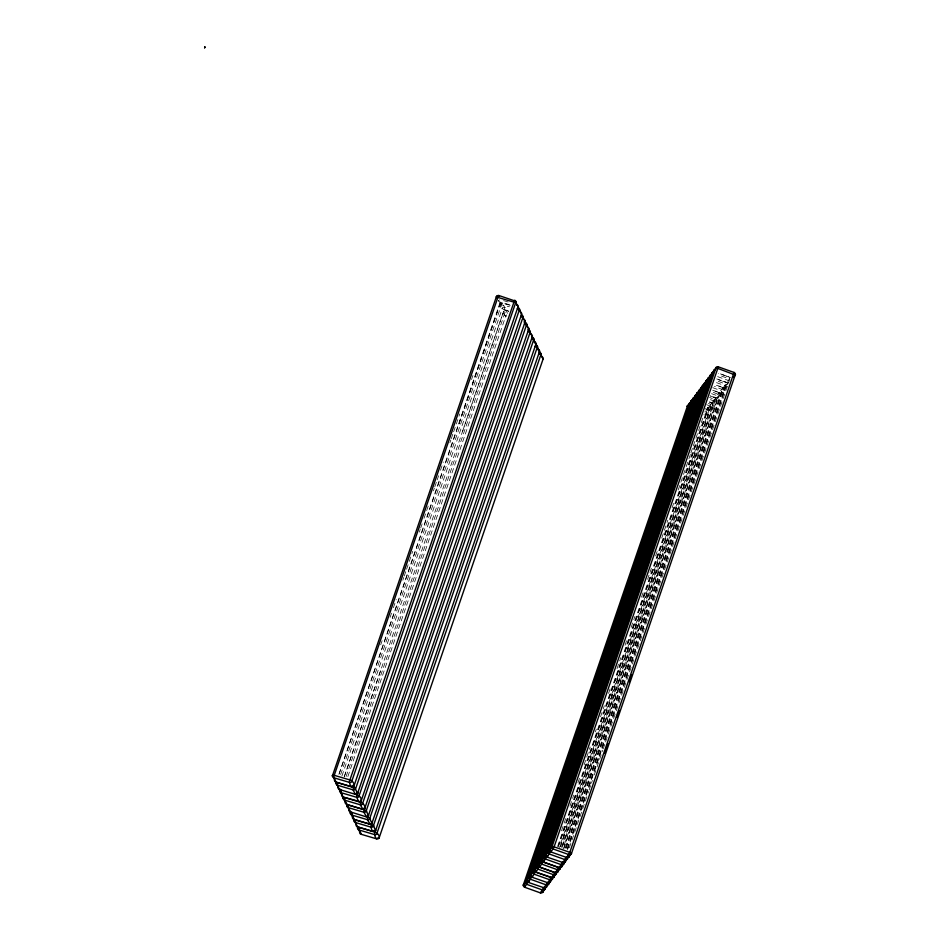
<?xml version="1.0" encoding="UTF-8"?>
<svg xmlns="http://www.w3.org/2000/svg" width="940" height="940" viewBox="0 0 940 940"><rect width="100%" height="100%" fill="white"/><g stroke="black" fill="none" stroke-linecap="round" stroke-linejoin="round"><path stroke-width="0.7" stroke-dasharray="4.7 3.53" d="M506.296 316.663C501.572 314.219 503.476 307.732 508.587 311.211M557.585 846.47L707.691 407.796L706.21 409.746M715.07 391.263L718.982 392.638L718.548 394.224L563.037 848.42M718.841 386.211L722.754 387.574L722.308 389.172L564.928 848.867M558.536 846.294L706.786 413.341L708.936 410.451L704.636 408.454M560.416 846.74L710.558 408.289L712.708 405.399L708.408 403.401M562.296 847.187L714.318 403.237L716.468 400.346L709.559 397.409M563.718 849.008L718.078 398.172L720.334 394.612M566.068 848.08L721.85 393.12L724 390.241L714.482 386.375M709.042 409.922L707.691 407.796M712.814 404.87L712.156 403.19L708.842 401.827L711.404 402.767L711.016 404.341L559.277 847.539M716.574 399.817L715.657 397.961L711.31 396.328M720.334 394.765L718.982 392.638L715.857 397.843L561.956 847.293M724.106 389.712L722.754 387.574L719.617 392.779L563.836 847.739M707.644 407.819A2.08 2.033 36.7 0 1 708.936 410.451L709.042 409.781M558.196 846.4L708.325 407.948L711.404 402.767A2.08 2.033 36.7 0 1 712.708 405.399L712.802 404.729M709.947 395.846L715.175 397.714A2.08 2.033 36.7 0 1 716.468 400.346L716.574 399.664M724 390.241L724.106 389.56L724 390.241A2.08 2.033 36.7 0 0 722.707 387.609L722.754 387.574M708.936 410.451L709.066 409.664M712.708 405.399L712.826 404.611M716.468 400.346L716.597 399.559M718.982 392.638L718.936 392.662A2.08 2.033 36.7 0 1 720.24 395.294L720.357 394.506M459.002 423.811L499.904 304.278L502.43 302.974L510.349 305.371M462.598 431.272L503.488 311.728L507.8 312.668M380.7 644.817L382.11 640.692M390.112 617.322L391.522 613.197M393.402 607.698L396.234 599.462M402.814 580.215L403.765 577.466M404.235 576.091L406.115 570.592M406.585 569.217L412.707 551.345M419.287 532.111L420.227 529.361M420.709 527.986L422.119 523.862M423.999 518.363L429.18 503.241M433.411 490.868L434.351 488.13M434.821 486.755L436.701 481.257M437.171 479.882L438.592 475.757M440.472 470.259L443.292 462.01M449.884 442.764L450.824 440.014M451.294 438.639L453.174 433.14M453.644 431.765L459.766 413.906M471.528 379.537L472.949 375.413M339.14 773.749L500.985 299.848A2.08 1.998 -25.7 0 0 499.399 300.001M338.94 774.466L500.057 303.961M340.644 774.513L501.596 304.443L502.43 302.974L506.284 304.149M341.937 775.982L502.371 308.097M344.146 777.086L504.169 309.765L504.569 307.31L502.512 303.044A2.08 1.998 -25.7 0 0 499.904 304.396L502.078 308.813L509.386 311.316M344.416 776.299L380.7 670.432M346.12 776.475L505.191 311.904L506.014 310.435L508.716 311.281M347.87 776.558L505.955 315.558M561.486 830.843L565.727 818.47M569.957 806.097L573.717 795.099M577.959 782.738L579.839 777.239M584.081 764.866L590.191 746.995M595.373 731.872L596.312 729.135M600.554 716.762L604.314 705.764M608.556 693.391L610.436 687.892M617.016 668.657L620.788 657.659M625.018 645.286L626.909 639.788M631.139 627.415L634.911 616.417M641.491 597.182L643.383 591.683M647.613 579.31L649.023 575.186M649.963 572.437L651.373 568.312M655.615 555.939L657.495 550.452M661.736 538.08L667.846 520.208M672.088 507.835L673.968 502.336M678.21 489.975L690.442 454.231M690.912 452.857L692.792 447.358M693.262 445.983L704.095 414.376M560.076 846.846L712.097 402.896L715.223 397.69L561.356 847.363M565.727 848.174L723.389 387.727L726.514 382.521L722.602 381.158M566.996 848.691L726.514 382.521L727.83 384.119A2.08 2.033 36.7 0 0 726.467 382.556L718.642 379.748M567.607 848.62L727.149 382.674L729.511 378.456M567.478 849.889L725.61 388.067L727.407 385.659M569.358 847.763L588.652 791.409M589.121 790.035L591.002 784.536M591.471 783.161L592.412 780.411M594.292 774.913L602.763 750.179M603.233 748.804L605.125 743.305M605.595 741.93L645.122 626.475M645.874 624.336L729.84 379.067L719.405 375.33M507.471 313.349L506.108 310.505A2.08 1.998 -25.7 0 0 503.488 311.857L503.64 311.422M704.93 411.99L705.27 411.144M500.162 303.773L499.904 304.396L509.433 306.757M503.488 311.857L503.746 311.234M498.776 300.636C498.846 303.973 508.094 303.15 510.209 305.312M498.752 300.859L498.365 301.2A2.08 1.998 -25.7 0 1 498.599 300.718M502.348 308.32L501.948 308.649A2.08 1.998 -25.7 0 1 504.569 307.31L507.177 308.085M505.943 315.781L505.544 316.11A2.08 1.998 -25.7 0 1 506.578 314.923M728.618 383.062L716.715 378.938M705.082 413.165L706.739 412.86M503.593 300.624L508.81 302.175M708.325 407.948L710.511 407.807M726.373 376.106L730.274 377.469L718.536 373.309M720.475 373.885L728.312 376.693M717.643 376.646L728.077 380.383A2.08 2.033 36.7 0 1 728.57 380.63M718.242 381.323L727.384 384.719M716.491 382.639L724.317 385.435A2.08 2.033 36.7 0 1 725.61 388.067L714.87 384.801M712.72 387.691L720.557 390.5A2.08 2.033 36.7 0 1 721.85 393.12L711.792 389.983M713.331 392.356L720.24 395.176M711.568 393.684L716.785 395.552A2.08 2.033 36.7 0 1 718.078 398.172L710.64 395.975M710.405 399.664L713.025 400.605A2.08 2.033 36.7 0 1 714.318 403.237L709.477 401.956M706.645 404.717L709.254 405.657A2.08 2.033 36.7 0 1 710.558 408.289L710.405 408.078M706.645 413.13L706.786 413.341A2.08 2.033 36.7 0 0 705.975 410.956"/><path stroke-width="1.41" d="M335.991 783.361L336.12 782.597L337.319 782.62L354.956 787.967L357.505 793.395M343.171 798.272L343.3 797.508L344.498 797.543L360.678 802.314C362.875 802.22 366.577 807.777 364.18 807.86M346.766 805.733L346.884 804.969L348.094 805.004L365.272 810.139L366.482 810.891L368.139 815.356M350.35 813.194L350.608 812.36L352.183 812.595L351.772 815.05L354.204 819.128M353.945 820.655L354.063 819.891L355.273 819.915L372.463 825.062L373.662 825.814L375.448 830.69L375.706 830.067A2.08 1.998 -25.7 0 1 373.086 831.418L357.423 826.777A2.08 1.998 -25.7 0 1 356.013 824.791M332.431 775.676L333.724 775.171L349.903 779.942C352.171 779.765 356.342 786.24 352.958 785.405M357.412 793.489L357.764 792.773A2.08 1.998 -25.7 0 1 355.144 794.124L353.088 789.859L353.487 787.403L517.987 306.863M338.059 787.497A2.08 1.998 -25.7 0 0 339.469 789.482L357.082 794.864C359.28 794.758 362.981 800.316 360.596 800.41M348.599 808.635L348.94 809.352A2.08 1.998 -25.7 0 0 350.232 811.855L369.314 817.8L371.723 822.817M553.625 875.916L550.535 881.544A2.08 2.033 36.7 0 1 547.914 882.778L531.57 877.055L528.445 882.261L528.715 881.144M552.426 879.029L551.498 877.795L535.342 872.003L532.205 877.208L532.357 876.527M735.421 374.285L571.508 853.391L569.358 856.281A2.08 2.033 36.7 0 1 566.738 857.503L550.394 851.781L547.268 856.986L547.55 855.882M549.677 849.948L713.566 370.959L715.716 368.069A2.08 2.033 36.7 0 1 718.336 366.847L554.165 846.729L551.04 851.934L551.181 851.252M516.695 305.018L516.648 304.49A2.08 1.998 -25.7 0 1 517.952 307.004L517.564 307.204M544.906 889.134L543.473 887.712L540.383 892.883L524.731 887.278A2.08 2.033 36.7 0 1 523.427 884.658L687.551 405.763M563.73 863.872L562.296 862.438L559.218 867.62L543.555 862.015A2.08 2.033 36.7 0 1 542.251 859.383L706.386 380.488M515.942 301.928L351.724 781.387M523.134 316.851L358.904 796.309M526.717 324.312L362.488 803.77M530.313 331.773L366.083 811.22M533.897 339.223L369.667 818.681M537.492 346.684L373.262 826.143M541.076 354.145L376.858 833.604M525.53 882.448L689.76 402.884M529.302 877.396L693.532 397.832M533.062 872.343L697.292 392.779M536.834 867.291L701.064 387.715M540.594 862.227L704.824 382.662M544.366 857.174L708.596 377.61M548.126 852.122L712.356 372.557M551.886 847.069L716.116 367.505M523.38 885.116L526.341 881.72L544.154 887.83A2.08 2.033 36.7 0 0 546.774 886.608L549.865 880.968M527.152 880.063L691.323 400.71M530.912 875.011L695.083 395.658M534.684 869.958L698.855 390.594M538.444 864.906L702.615 385.541M542.216 859.841L545.165 856.446L562.978 862.556A2.08 2.033 36.7 0 0 565.598 861.334L568.688 855.694M545.976 854.789L710.147 375.436M549.747 849.736L552.697 846.341L570.322 852.521L571.262 853.767M534.59 342.724L533.579 339.657M538.185 350.185L538.197 349.245A2.08 1.998 -25.7 0 1 539.49 351.748L539.102 351.96M523.322 885.327L523.427 884.658L524.179 885.316M527.093 880.275L529.349 876.715L531.57 877.055M530.853 875.222L533.109 871.662L535.342 872.003M534.625 870.17L537.645 866.551L555.258 872.743L556.198 873.977M538.385 865.106L541.405 861.498L559.03 867.691L559.958 868.924M542.157 860.053L542.251 859.383L543.003 860.041M545.917 855L548.173 851.44L550.394 851.781M735.397 374.402L734.575 376.035M332.407 775.9L496.461 296.511M339.587 790.822L339.845 789.976L341.408 790.211L341.009 792.678L343.147 797.014L359.103 801.397M357.541 828.116L357.658 827.341L358.857 827.376L375.037 832.159C377.234 832.053 380.935 837.611 378.55 837.705M540.394 892.577L540.383 892.883A2.08 2.033 36.7 0 0 543.003 891.661L545.153 888.77A2.08 2.033 36.7 0 1 542.533 889.992L526.882 884.399A2.08 2.033 36.7 0 1 525.577 881.767L525.625 882.249M551.686 877.408L536.023 872.12A2.08 2.033 36.7 0 1 534.719 869.488L535.471 870.158M559.218 867.303L559.218 867.62A2.08 2.033 36.7 0 0 561.826 866.386L563.976 863.496A2.08 2.033 36.7 0 1 561.368 864.73L545.705 859.125A2.08 2.033 36.7 0 1 544.401 856.493L544.448 856.975M336.015 783.138L336.12 782.715A2.08 1.998 -25.7 0 0 337.413 785.217L339.469 789.482L340.022 788.977M339.61 790.587L339.704 790.164A2.08 1.998 -25.7 0 0 341.009 792.678L356.683 797.32A2.08 1.998 -25.7 0 0 359.303 795.968L358.963 796.027M343.194 798.048L343.3 797.625A2.08 1.998 -25.7 0 0 344.592 800.14L347.024 804.205M346.789 805.51L346.884 805.087A2.08 1.998 -25.7 0 0 348.188 807.601L350.608 811.667M350.373 812.971L350.479 812.548A2.08 1.998 -25.7 0 0 351.772 815.05L367.446 819.692A2.08 1.998 -25.7 0 0 370.066 818.352L369.737 818.399M353.969 820.432L354.063 820.009A2.08 1.998 -25.7 0 0 355.367 822.512L357.635 826.789M357.553 827.882L357.658 827.459A2.08 1.998 -25.7 0 0 358.951 829.973L361.383 834.05M518.046 306.581L515.895 302.739A2.08 1.998 -25.7 0 0 514.603 300.224L349.903 779.942C348.599 781.622 350.655 788.014 352.101 786.157M521.641 314.042L357.082 794.864L356.683 797.32L358.728 801.585A2.08 1.998 -25.7 0 0 361.348 800.234L361.089 800.857L361.348 800.234M525.237 321.492L360.678 802.314L360.267 804.781L362.699 808.858M528.821 328.953L364.262 809.775L363.862 812.242L366.283 816.308M532.416 336.414L367.857 817.236L367.446 819.692L369.878 823.769M536 343.876L371.441 824.697C370.043 826.377 372.534 833.733 373.826 830.502M539.595 351.337L375.037 832.159C373.638 833.839 376.129 841.194 377.422 837.963M543.179 358.786L379.043 838.151M539.889 866.41L539.736 867.091L542.862 861.886M543.649 861.357L543.508 862.039L546.634 856.834M548.008 882.12L547.867 882.801L550.993 877.596M555.54 872.014L555.446 872.673A2.08 2.033 36.7 0 0 558.066 871.439L561.157 865.799M563.072 861.909L562.931 862.591L566.056 857.386L567.49 858.819M566.844 856.857L566.691 857.539L569.828 852.333L734.046 372.416L733.635 372.921M525.166 321.774L523.933 321.997M528.762 329.235L527.963 329.552M532.357 336.696L531.558 337.002M539.537 351.619L537.445 347.495A2.08 1.998 -25.7 0 0 536.141 344.98L535.224 346.378L537.445 347.495L537.398 346.778M524.955 886.197L524.731 887.278L527.81 882.108M536.246 871.039L535.976 872.144L539.102 866.939M544.378 886.749L544.107 887.854L547.233 882.648L548.666 884.082M337.812 782.761L337.413 785.217L353.088 789.859A2.08 1.998 -25.7 0 0 355.708 788.519L519.538 309.389L521.547 314.454A2.08 1.998 -25.7 0 0 520.243 311.951M345.004 797.672L344.592 800.14L360.267 804.781A2.08 1.998 -25.7 0 0 362.887 803.43L362.546 803.477M348.587 805.134L348.188 807.601L363.862 812.242A2.08 1.998 -25.7 0 0 366.482 810.891L366.142 810.938M355.767 820.056L355.367 822.512L371.041 827.153A2.08 1.998 -25.7 0 0 373.662 825.814L373.321 825.861M359.362 827.505L358.951 829.973L374.625 834.614A2.08 1.998 -25.7 0 0 377.245 833.263L376.916 833.322M204.791 47.082L204.614 47.635M205.12 47.129L204.744 47.74M204.673 47.705L204.814 47.024M557.397 870.863L553.895 877.055M604.655 753.198L607.957 743.575M616.899 717.455L619.249 710.581M629.13 681.723L631.48 674.85M554.764 872.543L551.686 877.725A2.08 2.033 36.7 0 0 554.295 876.491L553.883 877.173M558.524 867.491L555.446 872.673L539.783 867.068A2.08 2.033 36.7 0 1 538.491 864.436L539.231 865.106M496.567 296.312L496.649 297.639M353.91 785.934L354.169 785.311A2.08 1.998 -25.7 0 1 351.548 786.663L335.874 782.021A2.08 1.998 -25.7 0 1 334.581 779.519L334.616 780.224M364.685 808.318L364.943 807.695A2.08 1.998 -25.7 0 1 362.323 809.046L346.649 804.393A2.08 1.998 -25.7 0 1 345.344 801.891L345.004 801.174M368.269 815.779L368.527 815.156A2.08 1.998 -25.7 0 1 365.907 816.496M371.864 823.229L372.123 822.606A2.08 1.998 -25.7 0 1 369.502 823.957L353.828 819.316A2.08 1.998 -25.7 0 1 352.524 816.813L351.501 814.675M353.828 786.028L354.169 785.311M364.591 808.412L364.943 807.695M368.186 815.873L368.527 815.156M371.77 823.323L372.123 822.606M378.961 838.245L379.302 837.528A2.08 1.998 -25.7 0 1 376.681 838.88L361.007 834.238A2.08 1.998 -25.7 0 1 359.609 832.241M336.426 781.516L335.874 782.021L333.818 777.756A2.08 1.998 -25.7 0 1 332.525 775.253L333.207 776.675M713.907 370.384L713.954 371.418M543.003 891.661L542.58 892.342L543.003 891.661L541.793 891.614M546.351 887.278L546.634 886.667M550.111 882.225L550.535 881.544L549.324 881.509M557.643 872.12L558.066 871.439L556.856 871.404M561.826 866.386L561.403 867.068L561.826 866.386L560.616 866.351M565.175 862.015L565.457 861.404M568.935 856.963L569.358 856.281L568.959 856.845M687.469 405.963L687.598 406.797M691.229 400.91L691.358 401.744M695.001 395.858L695.13 396.692M698.761 390.805L698.89 391.639M702.533 385.753L702.65 386.575M706.293 380.7L706.422 381.522M710.053 375.647L710.182 376.47M713.824 370.583L713.566 370.959A2.08 2.033 36.7 0 1 715.657 369.62M733.505 377.481L734.222 376.517M343.429 796.756L343.147 797.014A2.08 1.998 -25.7 0 1 341.655 794.946M716.057 367.716L735.292 375.072A2.08 2.033 36.7 0 0 733.999 372.44L718.336 366.847M712.297 372.769L709.806 376.012A2.08 2.033 36.7 0 1 711.357 374.696M708.525 377.821L706.034 381.064A2.08 2.033 36.7 0 1 707.585 379.748M704.765 382.874L702.274 386.117A2.08 2.033 36.7 0 1 704.366 384.777M701.005 387.926L698.502 391.169A2.08 2.033 36.7 0 1 700.053 389.853M697.233 392.979L694.742 396.234A2.08 2.033 36.7 0 1 696.293 394.906M693.473 398.043L690.982 401.286A2.08 2.033 36.7 0 1 693.062 399.935M689.702 403.096L687.211 406.339A2.08 2.033 36.7 0 1 688.761 405.011M571.356 853.497L571.52 853.273A2.08 2.033 36.7 0 1 568.9 854.625L553.237 849.02A2.08 2.033 36.7 0 1 551.933 846.388L551.98 846.87M567.596 858.549L567.748 858.443A2.08 2.033 36.7 0 1 565.128 859.677L549.465 854.072A2.08 2.033 36.7 0 1 548.173 851.44L548.22 851.922M560.064 868.654L560.216 868.548A2.08 2.033 36.7 0 1 557.596 869.782L541.934 864.177A2.08 2.033 36.7 0 1 540.641 861.545L540.688 862.027M556.304 873.707L556.457 873.601A2.08 2.033 36.7 0 1 553.836 874.834L538.173 869.23A2.08 2.033 36.7 0 1 536.881 866.61L536.916 867.08M552.532 878.759L552.685 878.548A2.08 2.033 36.7 0 1 550.064 879.887L534.402 874.282A2.08 2.033 36.7 0 1 533.109 871.662L533.156 872.132M548.772 883.812L548.925 883.718A2.08 2.033 36.7 0 1 546.304 884.94L530.642 879.335A2.08 2.033 36.7 0 1 529.349 876.715L529.385 877.184M357.764 792.89L356.554 792.855M554.295 876.491L553.531 876.55M530.219 331.867L530.266 332.572A2.08 1.998 -25.7 0 0 528.962 330.069L528.045 331.456L530.266 332.572L532.31 336.837A2.08 1.998 -25.7 0 0 531.5 334.546M351.783 781.105L352.112 781.058A2.08 1.998 -25.7 0 1 349.492 782.409L333.818 777.756L334.064 775.817L498.012 296.981L498.835 295.512L514.944 300.941M569.229 856.352L568.148 856.246M713.166 373.156L711.956 373.121A2.08 2.033 36.7 0 1 714.048 371.782M705.635 383.273L704.424 383.238A2.08 2.033 36.7 0 1 706.516 381.887M698.103 393.378L696.893 393.343A2.08 2.033 36.7 0 1 698.984 391.992M694.343 398.431L693.133 398.396A2.08 2.033 36.7 0 1 695.212 397.056M709.9 378.35L708.184 378.174A2.08 2.033 36.7 0 1 710.276 376.834M702.885 388.631L700.664 388.291A2.08 2.033 36.7 0 1 702.744 386.939M691.593 403.789L689.361 403.448A2.08 2.033 36.7 0 1 691.452 402.109M550.535 849.936L549.783 849.278A2.08 2.033 36.7 0 0 551.087 851.91M546.763 854.989L546.023 854.331A2.08 2.033 36.7 0 0 547.315 856.963M531.699 875.211L530.959 874.541A2.08 2.033 36.7 0 0 532.252 877.173M527.939 880.263L527.199 879.605A2.08 2.033 36.7 0 0 528.491 882.225M349.328 809.693L348.975 810.057M352.923 817.154L352.571 817.518M526.635 324.406L526.67 325.111A2.08 1.998 -25.7 0 0 525.378 322.608L524.461 324.006L526.67 325.111L528.726 329.376A2.08 1.998 -25.7 0 0 527.904 327.085M533.814 339.316L533.85 340.033A2.08 1.998 -25.7 0 0 532.557 337.519L531.64 338.917L533.85 340.033L535.906 344.298A2.08 1.998 -25.7 0 0 534.601 341.784M540.994 354.239L541.029 354.944A2.08 1.998 -25.7 0 0 539.736 352.441L538.82 353.839L541.029 354.944L543.085 359.209A2.08 1.998 -25.7 0 0 541.781 356.707M345.391 802.596L345.485 802.043M515.625 302.363L515.966 303.068M518.539 308.402L518.88 309.107M519.221 309.824L519.562 310.529M522.123 315.852L522.804 317.274M523.145 317.99L523.839 319.412A2.08 1.998 -25.7 0 1 525.131 321.915L523.087 317.649A2.08 1.998 -25.7 0 0 521.782 315.147L520.866 316.545L523.087 317.649L523.039 316.945M525.378 322.608L525.719 323.313M526.059 324.03L526.4 324.735M526.741 325.452L527.422 326.862M528.962 330.069L529.984 332.196M530.677 333.618L531.018 334.323M532.557 337.519L533.239 338.94M536.141 344.98L536.822 346.402M537.175 347.119L537.856 348.529M539.736 352.441L540.418 353.863M541.099 355.285L541.44 355.99M499.269 296.3L498.929 295.583A2.08 1.998 -25.7 0 0 496.308 296.934L515.895 302.739L515.86 302.022M333.888 778.097L334.229 778.802M336.12 782.715L337.143 784.841M337.484 785.546L337.824 786.263M340.045 790.881L340.727 792.303M341.067 793.008L341.796 795.146M343.3 797.625L343.64 798.342M344.322 799.764L344.663 800.469M346.884 805.087L347.224 805.792M347.918 807.213L348.258 807.93M350.479 812.548L351.161 813.97M354.063 820.009L354.756 821.431M355.097 822.136L355.778 823.558M358.34 828.88L358.68 829.597M359.021 830.302L359.714 831.724M338.165 786.968L338.212 787.685M517.458 308.602L519.491 310.2A2.08 1.998 -25.7 0 0 518.187 307.686L517.458 308.602"/></g></svg>
